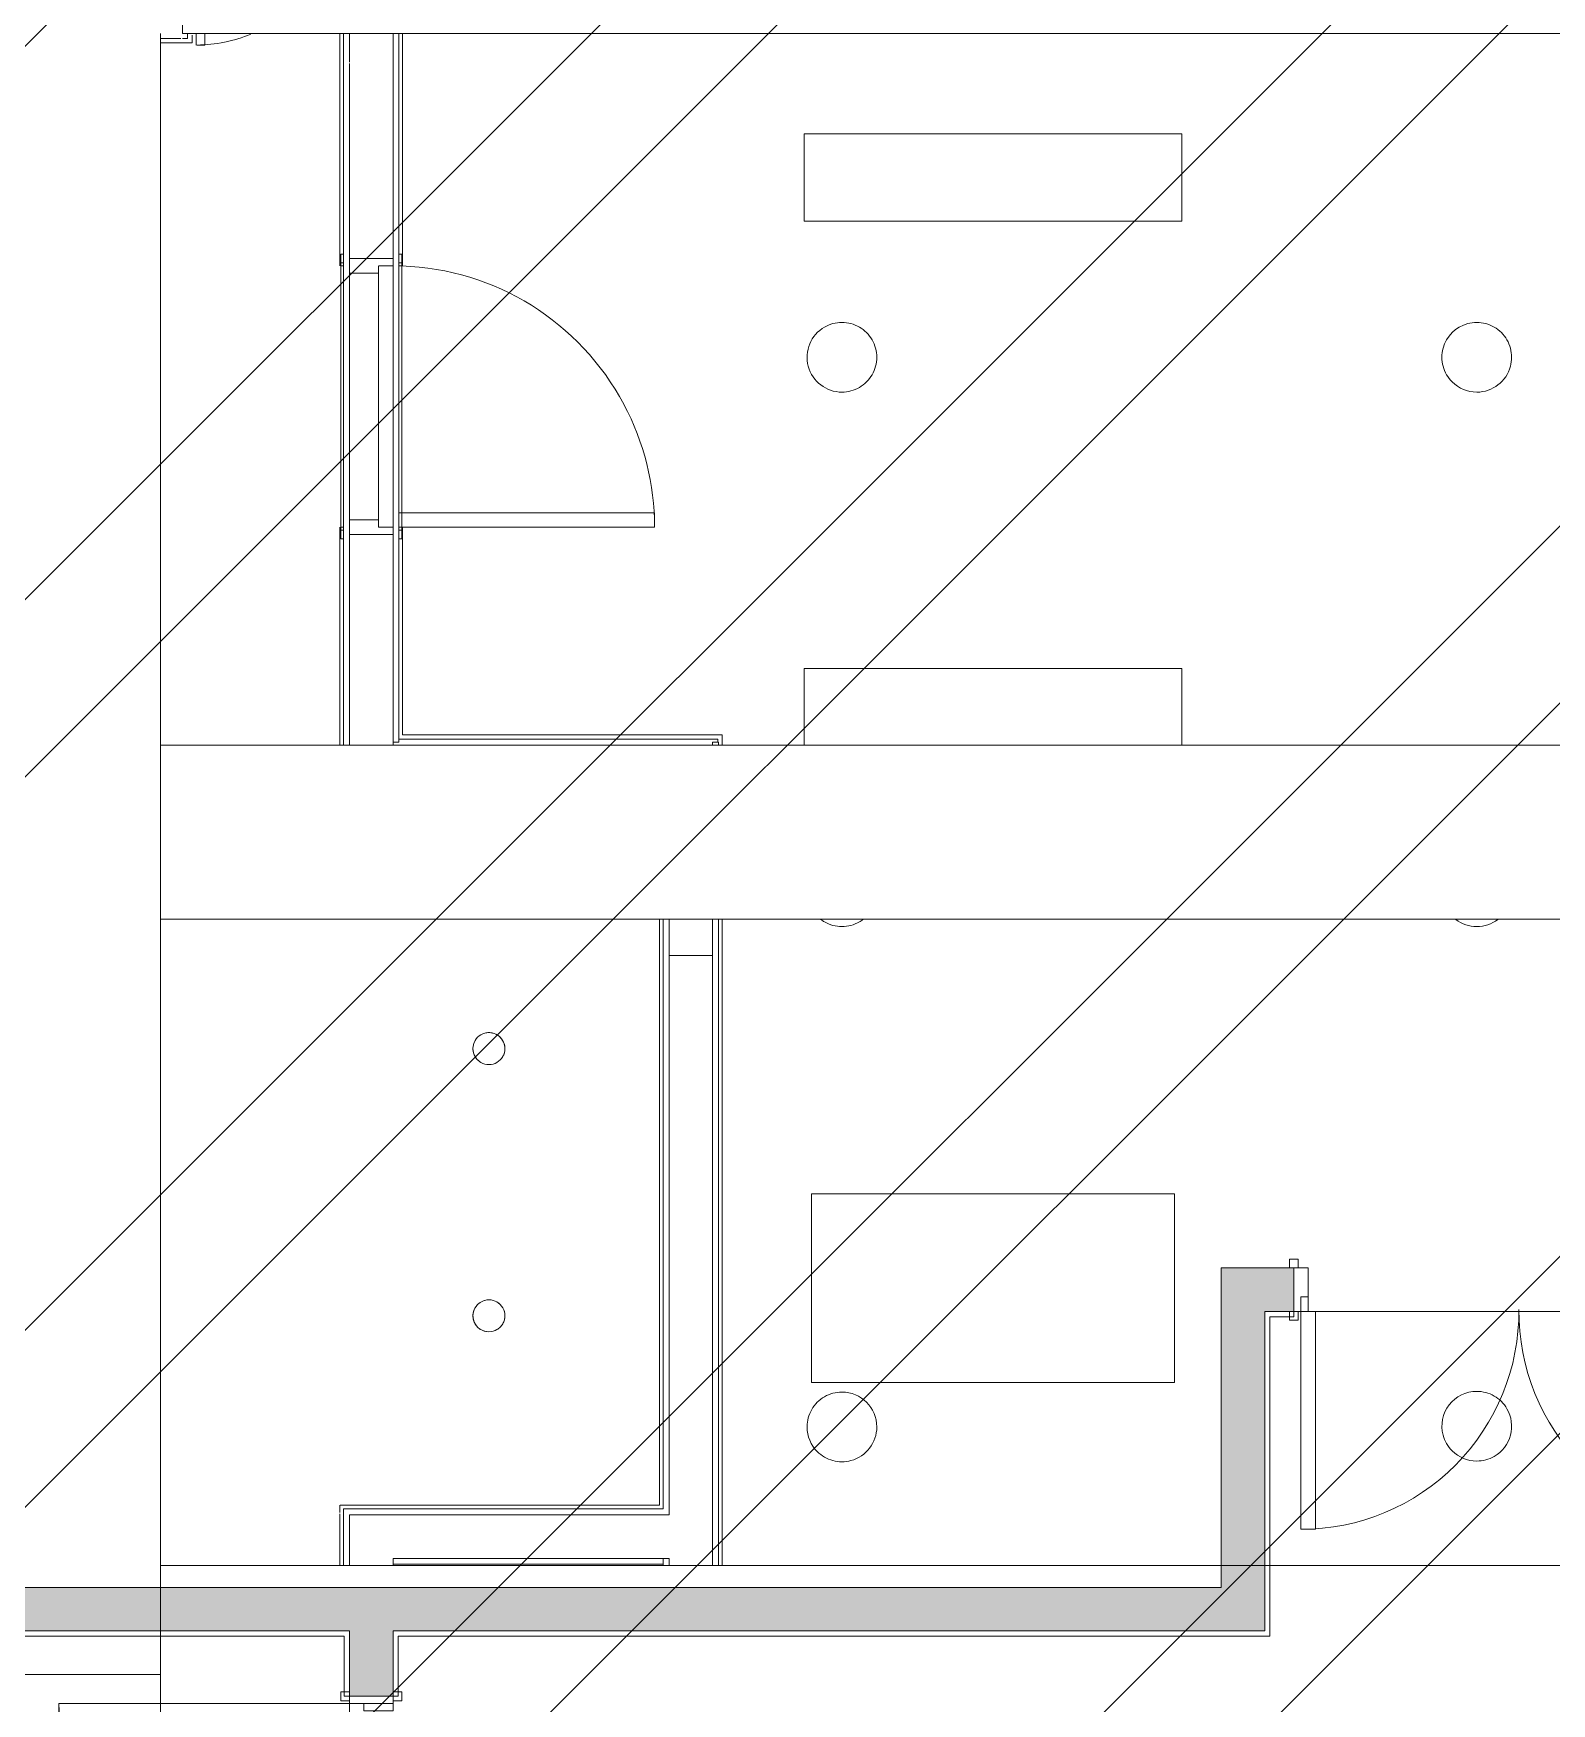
# Model space of a CAD drawing. Header units: millimetres. Extents: x -57519 to 497916, y -349472 to 446842.
# Drawn here: x 288965 to 294190, y 33857 to 39607 of the extents above; entities that cross this region are included whole.
import ezdxf

# ---------------------------------------------------------------- set-up
doc = ezdxf.new("R2010")
doc.units = ezdxf.units.MM
for name, color, linetype, lineweight in [('A-CLNG', 13, 'Continuous', 5), ('A-DETL-GENF', 92, 'Continuous', 5), ('A-DOOR', 31, 'Continuous', 5), ('A-DOOR-FRAM', 31, 'Continuous', 5), ('A-FLOR', 192, 'Continuous', 5), ('A-WALL', 113, 'Continuous', 20), ('A-WALL-PATT', 111, 'Continuous', 20), ('E-LITE-EQPM', 33, 'Continuous', 5)]:
    doc.layers.add(name, color=color, linetype=linetype, lineweight=lineweight)

# ---------------------------------------------------------------- blocks, each defined once
blk = doc.blocks.new('DLN-Single Door__X01_ - _M01_ 900 x 2450 _WH_-16935545-SITE COVERAGE')
at = {"layer": 'A-DOOR'}
for p, q in [((-490, 95), (-490, 105)), ((-490, 105), (490, 105)), ((-475, 75), (-490, 75)), ((490, 75), (-490, 75)), ((-460, 75), (-475, 75)), ((-460, 105), (-460, 95)), ((460, 105), (-460, 105)), ((-460, 75), (460, 75)), ((460, 95), (460, 105)), ((460, 75), (475, 75)), ((475, 75), (490, 75)), ((490, 105), (490, 95)), ((-490, -75), (-475, -75)), ((-490, -75), (490, -75)), ((-490, -105), (-490, -95)), ((490, -105), (-490, -105)), ((-475, -75), (-460, -75)), ((460, -75), (-460, -75)), ((-460, -95), (-460, -105)), ((-460, -105), (460, -105)), ((-400, -75), (-450, -75)), ((-450, -95), (-450, -105)), ((-450, -105), (-450, -975)), ((-400, -105), (-400, -95)), ((-400, -975), (-400, -105)), ((475, -75), (460, -75)), ((460, -105), (460, -95)), ((490, -75), (475, -75)), ((490, -95), (490, -105)), ((-450, -975), (-400, -975))]:
    blk.add_line(p, q, dxfattribs=at)
for start, end in [(298.09389, 358.0529), (358.0529, 358.69936), (359.99228, 0.5), (270, 297.98347)]:
    blk.add_arc((-450, -75), 900, start, end, dxfattribs=at)
at = {"layer": 'A-DOOR-FRAM'}
for p, q in [((-475, -75), (-475, 75)), ((-425, 75), (-475, 75)), ((-475, 75), (475, 75)), ((-475, -75), (-475, 75)), ((425, 75), (-425, 75)), ((-425, -25), (-425, 75)), ((-425, 75), (-425, -25)), ((425, -24.5), (425, 75)), ((425, 75), (475, 75)), ((425, -24.5), (425, 75)), ((475, 75), (475, -75)), ((475, 75), (475, -75)), ((450, -25), (-450, -25)), ((-450, -25), (-425, -25)), ((-450, -25), (-450, -75)), ((-450, -25), (-450, -75)), ((-425, -25), (425, -25)), ((450, -25), (425, -25)), ((450, -75), (450, -26)), ((450, -75), (450, -26)), ((475, -75), (-475, -75)), ((-475, -75), (-450, -75)), ((-450, -75), (450, -75)), ((475, -75), (450, -75))]:
    blk.add_line(p, q, dxfattribs=at)
blk = doc.blocks.new('DLN_Face Base lighting-01 - 240mm _R_-V168-SITE COVERAGE')
at = {"layer": 'E-LITE-EQPM'}
for start, end in [(30, 180), (360, 30), (180, 210), (330, 345), (345, 360), (210, 225), (225, 240), (240, 255), (285, 300), (300, 330), (255, 270), (270, 285)]:
    blk.add_arc((0, 0), 120, start, end, dxfattribs=at)
blk = doc.blocks.new('DLN_Face Base lighting-01 - 240mm _R_-V169-SITE COVERAGE')
at = {"layer": 'E-LITE-EQPM'}
for start, end in [(150, 180), (142.98144, 150), (180, 210), (210, 217.01856)]:
    blk.add_arc((0, 0), 120, start, end, dxfattribs=at)
blk = doc.blocks.new('DLN_Face Base lighting-01 - 240mm _R_-V170-SITE COVERAGE')
at = {"layer": 'E-LITE-EQPM'}
for start, end in [(90, 135), (75, 89.30874), (45, 75), (150, 165), (135, 150), (30, 45), (360, 30), (165, 180), (180, 195), (195, 270), (270, 360)]:
    blk.add_arc((0, 0), 120, start, end, dxfattribs=at)
blk = doc.blocks.new('DLN_Face Base lighting-01 - 240mm _R_-V172-SITE COVERAGE')
at = {"layer": 'E-LITE-EQPM'}
for start, end in [(105, 120), (90, 105), (75, 90), (15, 75), (135, 180), (120, 135), (360, 15), (180, 255), (330, 360), (285, 300), (300, 330), (255, 285)]:
    blk.add_arc((0, 0), 120, start, end, dxfattribs=at)
blk = doc.blocks.new('DLN_Face Base lighting-01 - 240mm _R_-V173-SITE COVERAGE')
at = {"layer": 'E-LITE-EQPM'}
for start, end in [(142.98144, 180), (180, 217.01856)]:
    blk.add_arc((0, 0), 120, start, end, dxfattribs=at)
blk = doc.blocks.new('DLN_Face Base lighting-01 - 240mm _R_-V174-SITE COVERAGE')
at = {"layer": 'E-LITE-EQPM'}
for start, end in [(105, 120), (360, 105), (135, 180), (120, 135), (180, 210), (330, 360), (210, 255), (255, 300), (300, 315), (315, 330)]:
    blk.add_arc((0, 0), 120, start, end, dxfattribs=at)
blk = doc.blocks.new('DLN_Face Base lighting-01 - 110mm _R_-V340-SITE COVERAGE')
at = {"layer": 'E-LITE-EQPM'}
for start, end in [(60, 180), (150, 180), (180, 210), (180, 240), (60, 150), (255, 360), (0, 60), (0, 15), (345, 360), (240, 285), (240, 255), (285, 330)]:
    blk.add_arc((0, 0), 55, start, end, dxfattribs=at)
blk = doc.blocks.new('DLN_Face Base lighting-01 - 110mm _R_-V341-SITE COVERAGE')
at = {"layer": 'E-LITE-EQPM'}
for start, end in [(90, 180), (45, 180), (180, 210), (180, 210), (240, 360), (60, 90), (0, 45), (0, 15), (345, 360), (210, 225), (225, 240), (240, 255), (255, 270), (270, 330)]:
    blk.add_arc((0, 0), 55, start, end, dxfattribs=at)
blk = doc.blocks.new('DLN-Single Door - _AP11_ 450 x2000 _WH_-15258265-SITE COVERAGE')
at = {"layer": 'A-DOOR'}
for p, q in [((-265, 85), (-237.4, 85)), ((-265, 85), (265, 85)), ((-250, 75), (-265, 75)), ((265, 75), (-265, 75)), ((-235, 75), (-250, 75)), ((-235, 85), (-235, 75)), ((-235, 85), (-235, 75)), ((235, 85), (-235, 85)), ((-235, 75), (235, 75)), ((235, 85), (235, 75)), ((265, 85), (235, 85)), ((235, 75), (235, 85)), ((235, 75), (250, 75)), ((250, 75), (265, 75)), ((265, 75), (265, 85)), ((265, 85), (265, 75)), ((-245, -525), (-245, -565)), ((-242.4, -565), (-215, -565)), ((-215, -565), (-215, -525))]:
    blk.add_line(p, q, dxfattribs=at)
blk.add_arc((-245, -75), 490, 270.35504, 292.625, dxfattribs=at)
at = {"layer": 'A-DOOR-FRAM'}
for p, q in [((-250, 75), (250, 75)), ((-220, 75), (-250, 75)), ((220, 75), (-220, 75)), ((220, 75), (250, 75))]:
    blk.add_line(p, q, dxfattribs=at)
blk = doc.blocks.new('DLN-Double Door__X03_ - _M20_2000 x 2450 _WH_-V521-SITE COVERAGE')
at = {"layer": 'A-DOOR'}
for p, q in [((-950, -75), (-1000, -75)), ((-1000, -75), (-1000, -1075)), ((-950, -1075), (-950, -75)), ((950, -75), (1000, -75)), ((950, -1075), (950, -75)), ((1000, -75), (1000, -1075)), ((-1000, -1075), (-950, -1075)), ((1000, -1075), (950, -1075))]:
    blk.add_line(p, q, dxfattribs=at)
for centre, start, end in [((-1000, -75), 270, 0.5), ((1000, -75), 179.5, 239.83333), ((1000, -75), 239.84195, 270)]:
    blk.add_arc(centre, 1000, start, end, dxfattribs=at)
at = {"layer": 'A-DOOR-FRAM'}
for p, q in [((-1010, 105), (-1040, 105)), ((-1040, 105), (-1040, 75)), ((-1040, 93), (-1040, 105)), ((-1040, 105), (-1010, 105)), ((-1040, 75), (-1010, 75)), ((-1025, 75), (-1040, 75)), ((-1010, 75), (-1025, 75)), ((-975, 75), (-1025, 75)), ((-1025, 75), (-1025, -75)), ((-1025, -75), (-1025, 75)), ((-1010, 75), (-1025, 75)), ((-1010, 75), (-1010, 105)), ((-1010, 105), (-1010, 75)), ((-975, 75), (-1010, 75)), ((-975, -25), (-975, 75)), ((-975, 75), (-975, -25)), ((975, 75), (975, -25)), ((1025, 75), (975, 75)), ((975, -25), (975, 75)), ((975, 75), (1008.4, 75)), ((1040, 105), (1010, 105)), ((1010, 105), (1010, 75)), ((1040, 105), (1010, 105)), ((1010, 75), (1010, 105)), ((1010, 75), (1040, 75)), ((1010, 75), (1025, 75)), ((1010, 75), (1025, 75)), ((1025, 75), (1040, 75)), ((1025, -75), (1025, 75)), ((1025, 75), (1025, -75)), ((1040, 75), (1040, 105)), ((1040, 105), (1040, 93)), ((-1000, -75), (-1000, -25)), ((-1000, -25), (-975, -25)), ((-1000, -25), (-975, -25)), ((-1000, -25), (-1000, -75)), ((975, -25), (1000, -25)), ((1000, -25), (975, -25)), ((1000, -25), (1000, -75)), ((1000, -75), (1000, -25)), ((-1010, -75), (-1040, -75)), ((-1040, -75), (-1040, -105)), ((-1040, -75), (-1025, -75)), ((-1040, -105), (-1040, -93)), ((-1040, -105), (-1010, -105)), ((-1010, -105), (-1040, -105)), ((-1025, -75), (-1010, -75)), ((-1025, -75), (-1000, -75)), ((-1025, -75), (-1010, -75)), ((-1010, -105), (-1010, -75)), ((-1010, -75), (-1010, -105)), ((-1010, -75), (-1000, -75)), ((1000, -75), (1025, -75)), ((1008.4, -75), (1000, -75)), ((1040, -75), (1010, -75)), ((1010, -75), (1010, -105)), ((1025, -75), (1010, -75)), ((1010, -105), (1010, -75)), ((1025, -75), (1010, -75)), ((1010, -105), (1040, -105)), ((1010, -105), (1040, -105)), ((1040, -75), (1025, -75)), ((1040, -105), (1040, -75)), ((1040, -93), (1040, -105))]:
    blk.add_line(p, q, dxfattribs=at)
blk = doc.blocks.new('DLN-Double Door__X03_ - _M14_1500 x 2450 _WH_-16954917-SITE COVERAGE')
at = {"layer": 'A-DOOR'}
for p, q in [((-750, 825), (-700, 825)), ((-750, 75), (-750, 825)), ((-700, 825), (-700, 75)), ((700, 825), (700, 75)), ((750, 825), (700, 825)), ((750, 75), (750, 825)), ((-700, 75), (-750, 75)), ((700, 75), (750, 75))]:
    blk.add_line(p, q, dxfattribs=at)
for centre, start, end in [((-750, 75), 359.5, 90), ((750, 75), 90, 180.5)]:
    blk.add_arc(centre, 750, start, end, dxfattribs=at)
at = {"layer": 'A-DOOR-FRAM'}
for p, q in [((-790, 105), (-760, 105)), ((-790, 75), (-790, 105)), ((-790, 105), (-790, 93)), ((-760, 105), (-790, 105)), ((-760, 75), (-790, 75)), ((-790, 75), (-775, 75)), ((-775, 75), (-760, 75)), ((-775, 75), (-750, 75)), ((-775, -75), (-775, 75)), ((-775, 75), (-775, -75)), ((-775, 75), (-760, 75)), ((-760, 105), (-760, 75)), ((-760, 75), (-760, 105)), ((-760, 75), (-750, 75)), ((-750, 75), (-750, 25)), ((-750, 25), (-750, 75)), ((750, 75), (775, 75)), ((750, 25), (750, 75)), ((750, 75), (750, 25)), ((760, 75), (750, 75)), ((760, 75), (760, 105)), ((760, 105), (790, 105)), ((760, 105), (760, 75)), ((760, 105), (790, 105)), ((790, 75), (760, 75)), ((775, 75), (760, 75)), ((775, 75), (760, 75)), ((790, 75), (775, 75)), ((775, 75), (775, -75)), ((775, -75), (775, 75)), ((790, 105), (790, 75)), ((790, 93), (790, 105)), ((-750, 25), (-725, 25)), ((-750, 25), (-725, 25)), ((-725, 25), (-725, -75)), ((-725, -75), (-725, 25)), ((725, 25), (750, 25)), ((725, -75), (725, 25)), ((750, 25), (725, 25)), ((725, 25), (725, -75)), ((-790, -75), (-760, -75)), ((-790, -105), (-790, -75)), ((-790, -75), (-790, -105)), ((-775, -75), (-790, -75)), ((-760, -105), (-790, -105)), ((-790, -105), (-760, -105)), ((-760, -75), (-775, -75)), ((-725, -75), (-775, -75)), ((-760, -75), (-775, -75)), ((-760, -75), (-760, -105)), ((-760, -105), (-760, -75)), ((-725, -75), (-760, -75)), ((775, -75), (725, -75)), ((725, -75), (760, -75)), ((760, -105), (760, -75)), ((760, -75), (790, -75)), ((760, -75), (760, -105)), ((760, -75), (775, -75)), ((760, -75), (775, -75)), ((790, -105), (760, -105)), ((790, -105), (760, -105)), ((775, -75), (790, -75)), ((790, -75), (790, -105)), ((790, -105), (790, -75))]:
    blk.add_line(p, q, dxfattribs=at)

msp = doc.modelspace()

# ---------------------------------------------------------------- hatches: boundary and pattern name
at = {"layer": 'A-DETL-GENF'}
h = msp.add_hatch(dxfattribs=at)
h.set_pattern_fill('FP_40', color=250, style=0, pattern_type=2)
h.set_pattern_definition([(45, (248763.4, 0), (-1257.236, 1257.236), []), (45, (248763.4, 1905), (-1257.236, 1257.236), [])])
h.paths.add_polyline_path([(325750.1, -8642.5), (328562.7, -8642.5), (328562.7, 4657.5), (341312.7, 4657.5), (341312.7, 30557.5), (342712.7, 30557.5), (342712.7, 48907.7), (339962.7, 48907.7), (339962.7, 52157.5), (338962.7, 52157.5), (338962.7, 53757.5), (297512.7, 53757.5), (297512.7, 52247.5), (286277.7, 52247.5), (286277.7, 34407.5), (285902.7, 34407.5), (285902.7, 7407.5), (286277.7, 7407.5), (286277.7, -2267.5), (315555.2, -2267.5), (315555.2, -8642.5), (321257.1, -8642.5)], flags=0)
at = {"layer": 'A-WALL-PATT', "lineweight": 5, "transparency": 33554560}
for points in [[(293052.7, 34107.5), (293202.7, 34107.5), (293202.7, 35357.5), (293052.7, 35357.5), (293052.7, 34204.4)], [(290086.6, 34107.5), (293052.7, 34107.5), (293052.7, 34257.5), (288402.7, 34257.5), (288402.7, 34107.5), (290052.7, 34107.5)]]:
    msp.add_hatch(color=253, dxfattribs=at).paths.add_polyline_path(points, flags=0)
h = msp.add_hatch(color=253, dxfattribs=at)
h.paths.add_polyline_path([(293287.7, 35207.5), (293302.7, 35207.5), (293302.7, 35357.5), (293202.7, 35357.5), (293202.7, 35207.5), (293220.7, 35207.5)], flags=0)
h.paths.add_polyline_path([(294867.7, 35207.5), (294952.7, 35207.5), (294952.7, 35357.5), (294852.7, 35357.5), (294852.7, 35207.5)], flags=0)
h = msp.add_hatch(color=253, dxfattribs=at)
h.paths.add_polyline_path([(290086.6, 31607.5), (290202.7, 31607.5), (290202.7, 31832.5), (290052.7, 31832.5), (290052.7, 31607.5)], flags=0)
h.paths.add_polyline_path([(290102.7, 33882.5), (290202.7, 33882.5), (290202.7, 34107.5), (290052.7, 34107.5), (290052.7, 33882.5), (290086.6, 33882.5)], flags=0)

# ---------------------------------------------------------------- linework, layer by layer
at = {"layer": 'A-CLNG'}
for p, q in [((291617.7, 38961.6), (291617.7, 39261.6)), ((291617.7, 39261.6), (292917.7, 39261.6)), ((292917.7, 39261.6), (292917.7, 38961.6)), ((292917.7, 38961.6), (291617.7, 38961.6)), ((291617.7, 37157.5), (291617.7, 37421.6)), ((291617.7, 37421.6), (292917.7, 37421.6)), ((292917.7, 37421.6), (292917.7, 37157.5)), ((291642.7, 34962.5), (291642.7, 35612.5)), ((291642.7, 35612.5), (292892.7, 35612.5)), ((292892.7, 35612.5), (292892.7, 34962.5)), ((292892.7, 34962.5), (291642.7, 34962.5)), ((290052.7, 34507.5), (291132.7, 34507.5)), ((290052.7, 34332.5), (290052.7, 34472.4))]:
    msp.add_line(p, q, dxfattribs=at)
at = {"layer": 'A-FLOR'}
for p, q in [((289477.7, 39607.5), (289477.7, 40357.5)), ((289402.7, 39607.5), (289402.7, 36557.5)), ((289477.7, 39607.5), (298502.7, 39607.5)), ((297902.7, 37157.5), (289402.7, 37157.5)), ((289402.7, 37157.5), (289402.7, 33732.5)), ((290202.7, 37167.5), (290202.7, 37157.5)), ((290202.7, 37157.5), (291302.7, 37157.5)), ((289402.7, 36557.5), (297902.7, 36557.5)), ((291152.7, 34507.5), (291152.7, 36557.5)), ((291302.7, 36557.5), (291302.7, 34332.5)), ((291152.7, 36432.5), (291302.7, 36432.5)), ((293052.7, 35357.5), (293352.7, 35357.5)), ((293352.7, 35357.5), (293352.7, 35207.5)), ((293202.7, 35207.5), (293202.7, 34107.5)), ((294852.7, 35207.5), (293302.7, 35207.5)), ((291134.7, 34507.5), (291152.7, 34507.5)), ((289402.7, 34332.5), (299248.1, 34332.5)), ((291152.7, 34357.5), (290202.7, 34357.5)), ((290202.7, 34357.5), (290202.7, 34337.5)), ((291152.7, 34332.5), (291152.7, 34357.5)), ((290052.7, 34107.5), (288402.7, 34107.5)), ((290202.7, 34107.5), (290202.7, 33857.5)), ((289402.7, 33957.5), (288802.7, 33957.5)), ((290052.7, 33882.5), (290052.7, 31849.1)), ((290202.7, 33857.5), (290052.7, 33857.5))]:
    msp.add_line(p, q, dxfattribs=at)
at = {"layer": 'A-WALL', "lineweight": 5}
for p, q in [((289472.8, 39589.5), (289402.7, 39589.5)), ((289510.7, 39574.5), (289402.7, 39574.5)), ((289477.7, 39589.5), (289495.7, 39589.5)), ((289495.7, 39604.4), (289495.7, 39589.5)), ((289510.7, 39574.5), (289510.7, 39601.8)), ((290019.7, 38807.5), (290019.7, 39607.5)), ((290032.7, 37157.5), (290032.7, 39607.5)), ((290052.7, 39508.8), (290052.7, 39607.5)), ((290202.7, 37167.5), (290202.7, 39607.5)), ((290222.7, 39607.5), (290222.7, 37167.5)), ((290235.7, 39607.5), (290235.7, 38807.5)), ((290052.7, 37157.5), (290052.7, 39503.9)), ((290052.7, 38832.5), (290202.7, 38832.5)), ((290032.7, 38807.5), (290022.7, 38807.5)), ((290222.7, 38807.5), (290232.7, 38807.5)), ((290019.7, 37157.5), (290019.7, 37907.5)), ((290032.7, 37907.5), (290022.7, 37907.5)), ((290222.7, 37907.5), (290232.7, 37907.5)), ((290235.7, 37907.5), (290235.7, 37192.5)), ((290202.7, 37882.5), (290052.7, 37882.5)), ((290202.7, 37167.5), (290222.7, 37167.5)), ((290222.7, 37177.5), (291320.7, 37177.5)), ((290235.7, 37192.5), (291335.7, 37192.5)), ((291302.7, 37157.5), (291302.7, 37167.5)), ((291302.7, 37167.5), (291322.7, 37167.5)), ((291320.7, 37177.5), (291320.7, 37166.5)), ((291322.7, 37167.5), (291322.7, 37157.5)), ((291335.7, 37192.5), (291335.7, 37157.5)), ((291119.7, 34540.5), (291119.7, 36557.5)), ((291132.7, 34527.5), (291132.7, 36557.5)), ((291322.7, 36557.5), (291322.7, 34332.5)), ((291335.7, 36557.5), (291335.7, 34332.5)), ((293052.7, 35357.5), (293052.7, 34257.5)), ((293302.7, 35189.5), (293302.7, 35357.5)), ((293202.7, 35207.5), (293302.7, 35207.5)), ((293220.7, 35189.5), (293220.7, 34089.5)), ((293302.7, 35189.5), (293220.7, 35189.5)), ((290019.7, 34515.7), (290019.7, 34540.5)), ((290019.7, 34332.5), (290019.7, 34510.3)), ((290021.1, 34540.5), (291119.7, 34540.5)), ((290032.7, 34332.5), (290032.7, 34527.5)), ((290032.7, 34527.5), (291132.7, 34527.5)), ((290052.7, 34472.4), (290052.7, 34507.5)), ((290052.7, 34507.5), (290052.7, 34332.5)), ((291134.7, 34507.5), (291132.7, 34507.5)), ((290052.7, 34332.5), (290202.7, 34332.5)), ((290202.7, 34357.5), (290202.7, 34332.5)), ((291132.7, 34337.5), (290202.7, 34337.5)), ((291132.7, 34332.5), (291132.7, 34357.5)), ((293052.7, 34257.5), (288552.7, 34257.5)), ((290052.7, 34107.5), (290052.7, 33882.5)), ((290202.7, 34107.5), (293202.7, 34107.5)), ((290034.7, 34089.5), (288384.7, 34089.5)), ((290034.7, 33882.5), (290034.7, 34089.5)), ((293220.7, 34089.5), (290220.7, 34089.5)), ((290220.7, 34089.5), (290220.7, 33882.5)), ((290034.7, 33882.5), (290220.7, 33882.5))]:
    msp.add_line(p, q, dxfattribs=at)

# ---------------------------------------------------------------- block references
at = {"layer": 'A-DOOR'}
msp.add_blockref('DLN-Single Door - _AP11_ 450 x2000 _WH_-15258265-SITE COVERAGE', (289769.7, 40132.5), dxfattribs=at)
for name, p, rotation in [('DLN-Single Door__X01_ - _M01_ 900 x 2450 _WH_-16935545-SITE COVERAGE', (290127.7, 38357.5), 89.99999999999999), ('DLN-Double Door__X03_ - _M14_1500 x 2450 _WH_-16954917-SITE COVERAGE', (294077.7, 35282.5), 180), ('DLN-Double Door__X03_ - _M20_2000 x 2450 _WH_-V521-SITE COVERAGE', (290127.7, 32857.5), 270.0000000000001)]:
    msp.add_blockref(name, p, dxfattribs=dict(at, rotation=rotation))
at = {"layer": 'E-LITE-EQPM'}
for name, p, rotation in [('DLN_Face Base lighting-01 - 240mm _R_-V168-SITE COVERAGE', (291747.7, 38492.5), 90), ('DLN_Face Base lighting-01 - 240mm _R_-V172-SITE COVERAGE', (293932.7, 38492.5), 90), ('DLN_Face Base lighting-01 - 240mm _R_-V169-SITE COVERAGE', (291747.7, 36652.5), 90), ('DLN_Face Base lighting-01 - 240mm _R_-V173-SITE COVERAGE', (293932.7, 36652.5), 90), ('DLN_Face Base lighting-01 - 110mm _R_-V340-SITE COVERAGE', (290532.7, 36112.5), 90.00000000000031), ('DLN_Face Base lighting-01 - 110mm _R_-V341-SITE COVERAGE', (290532.7, 35192.5), 90.00000000000031), ('DLN_Face Base lighting-01 - 240mm _R_-V170-SITE COVERAGE', (291747.7, 34810), 90), ('DLN_Face Base lighting-01 - 240mm _R_-V174-SITE COVERAGE', (293932.7, 34812.5), 90)]:
    msp.add_blockref(name, p, dxfattribs=dict(at, rotation=rotation))

doc.saveas('drawing.dxf')
